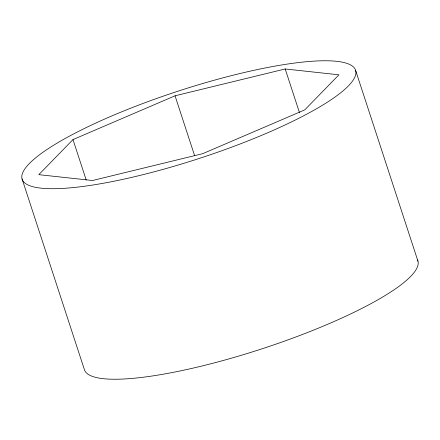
<?xml version="1.0" encoding="UTF-8"?>
<svg xmlns="http://www.w3.org/2000/svg" width="440" height="440" viewBox="0 0 440 440"><rect width="100%" height="100%" fill="white"/><g stroke="black" fill="none" stroke-linecap="round" stroke-linejoin="round"><path stroke-width="0.66" d="M72.985 139.579L38.803 174.663L92.526 180.505L202.681 153.681L304.744 109.901L338.927 74.817L285.202 68.975L175.048 95.799L72.985 139.579L86.196 179.988M355.68 70.604A175.389 35.266 -18.1 0 1 113.432 181.33A175.389 35.266 -18.1 0 1 97.482 122.282A175.389 35.266 -18.1 0 1 355.68 70.604L417.951 261.129M285.202 68.975L299.475 112.64M175.048 95.799L194.645 155.76M22.05 178.871L84.321 369.397A175.389 35.266 -18.1 0 0 263.252 348.403A175.389 35.266 -18.1 0 0 417.527 259.969"/></g></svg>
